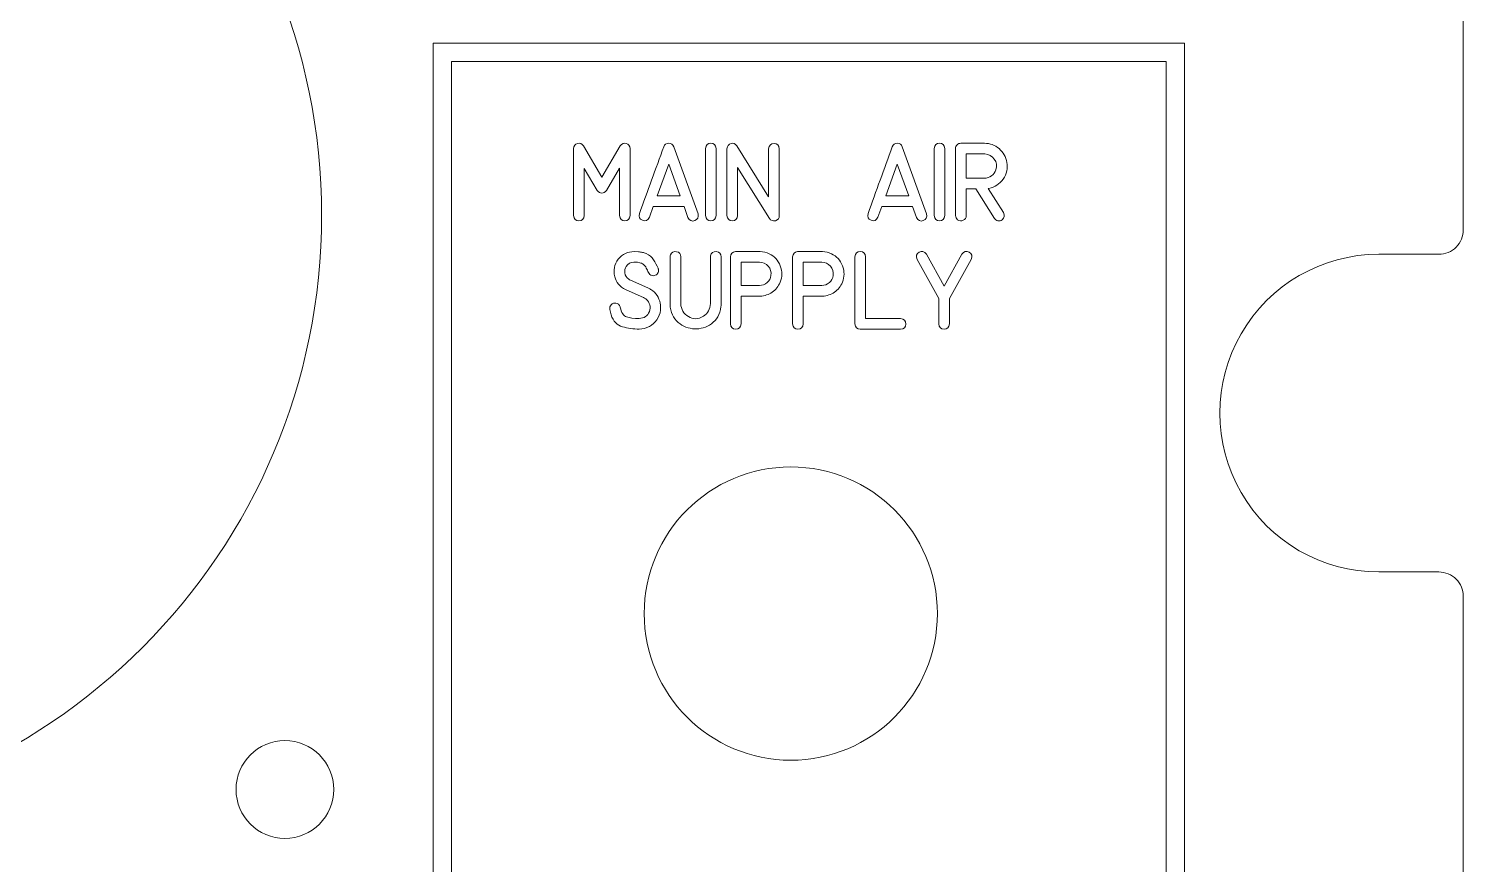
# Model space of a CAD drawing. Header units: millimetres. Extents: x -288 to 359, y -150 to 98.
# Drawn here: x -41.6 to 17.1, y -88 to -53.8 of the extents above; entities that cross this region are included whole.
import ezdxf

# ---------------------------------------------------------------- set-up
doc = ezdxf.new("R2010")
doc.units = ezdxf.units.MM
doc.header["$MEASUREMENT"] = 0
doc.layers.add('Cut', color=7, linetype='Continuous', plot=False)
doc.layers.add('Engrave', color=7, linetype='Continuous')

msp = doc.modelspace()

# ---------------------------------------------------------------- linework, layer by layer
at = {"layer": 'Cut', "color": 250, "lineweight": 9}
for centre, major_axis in [((-54.6041, -61.418), (0, 25.0003)), ((-10.4026, -77.7206), (0, 6)), ((-31.1044, -84.9177), (0, 2))]:
    msp.add_ellipse(centre, major_axis=major_axis, ratio=1, dxfattribs=at)
msp.add_open_spline([(-125.3294, 95.8698), (-125.5948, 95.8696), (-125.8492, 95.764), (-126.0368, 95.5762), (-126.0368, 95.5762), (-126.2243, 95.3885), (-126.3296, 95.1352), (-126.3294, 94.8698), (-126.3294, 94.8698), (-126.3294, 94.8698), (-126.3294, 90.3823), (-126.3294, 90.3823), (-126.3294, 90.3823), (-126.3292, 90.1169), (-126.2236, 89.8624), (-126.0359, 89.6749), (-126.0359, 89.6749), (-125.8481, 89.4874), (-125.5948, 89.3821), (-125.3294, 89.3823), (-125.3294, 89.3823), (-125.3294, 89.3823), (-122.8669, 89.3823), (-122.8669, 89.3823), (-122.8669, 89.3823), (-120.5447, 89.3823), (-118.3988, 88.1434), (-117.2377, 86.1323), (-117.2377, 86.1323), (-116.0766, 84.1212), (-116.0766, 81.6434), (-117.2377, 79.6323), (-117.2377, 79.6323), (-118.3988, 77.6212), (-120.5447, 76.3823), (-122.8669, 76.3823), (-122.8669, 76.3823), (-122.8669, 76.3823), (-125.3294, 76.3823), (-125.3294, 76.3823), (-125.3294, 76.3823), (-125.5948, 76.3821), (-125.8492, 76.2765), (-126.0368, 76.0887), (-126.0368, 76.0887), (-126.2243, 75.901), (-126.3296, 75.6477), (-126.3294, 75.3823), (-126.3294, 75.3823), (-126.3294, 75.3823), (-126.3294, 23.7073), (-126.3294, 23.7073), (-126.3294, 23.7073), (-126.3292, 23.4419), (-126.2236, 23.1874), (-126.0359, 22.9999), (-126.0359, 22.9999), (-125.8481, 22.8124), (-125.5948, 22.7071), (-125.3294, 22.7073), (-125.3294, 22.7073), (-125.3294, 22.7073), (-122.8669, 22.7073), (-122.8669, 22.7073), (-122.8669, 22.7073), (-120.5447, 22.7073), (-118.3988, 21.4684), (-117.2377, 19.4573), (-117.2377, 19.4573), (-116.0766, 17.4462), (-116.0766, 14.9684), (-117.2377, 12.9573), (-117.2377, 12.9573), (-118.3988, 10.9462), (-120.5447, 9.7073), (-122.8669, 9.7073), (-122.8669, 9.7073), (-122.8669, 9.7073), (-125.3294, 9.7073), (-125.3294, 9.7073), (-125.3294, 9.7073), (-125.5948, 9.7071), (-125.8492, 9.6015), (-126.0368, 9.4137), (-126.0368, 9.4137), (-126.2243, 9.226), (-126.3296, 8.9727), (-126.3294, 8.7073), (-126.3294, 8.7073), (-126.3294, 8.7073), (-126.3294, -62.0177), (-126.3294, -62.0177), (-126.3294, -62.0177), (-126.3292, -62.2831), (-126.2236, -62.5376), (-126.0359, -62.7251), (-126.0359, -62.7251), (-125.8481, -62.9126), (-125.5948, -63.0179), (-125.3294, -63.0177), (-125.3294, -63.0177), (-125.3294, -63.0177), (-122.8669, -63.0177), (-122.8669, -63.0177), (-122.8669, -63.0177), (-120.5447, -63.0177), (-118.3988, -64.2566), (-117.2377, -66.2677), (-117.2377, -66.2677), (-116.0766, -68.2788), (-116.0766, -70.7566), (-117.2377, -72.7677), (-117.2377, -72.7677), (-118.3988, -74.7788), (-120.5447, -76.0177), (-122.8669, -76.0177), (-122.8669, -76.0177), (-122.8669, -76.0177), (-125.3294, -76.0177), (-125.3294, -76.0177), (-125.3294, -76.0177), (-125.5948, -76.0179), (-125.8492, -76.1235), (-126.0368, -76.3113), (-126.0368, -76.3113), (-126.2243, -76.499), (-126.3296, -76.7523), (-126.3294, -77.0177), (-126.3294, -77.0177), (-126.3294, -77.0177), (-126.3294, -128.6927), (-126.3294, -128.6927), (-126.3294, -128.6927), (-126.3292, -128.9581), (-126.2236, -129.2126), (-126.0359, -129.4001), (-126.0359, -129.4001), (-125.8481, -129.5876), (-125.5948, -129.6929), (-125.3294, -129.6927), (-125.3294, -129.6927), (-125.3294, -129.6927), (-122.8669, -129.6927), (-122.8669, -129.6927), (-122.8669, -129.6927), (-120.5447, -129.6927), (-118.3988, -130.9316), (-117.2377, -132.9427), (-117.2377, -132.9427), (-116.0766, -134.9538), (-116.0766, -137.4316), (-117.2377, -139.4427), (-117.2377, -139.4427), (-118.3988, -141.4538), (-120.5447, -142.6927), (-122.8669, -142.6927), (-122.8669, -142.6927), (-122.8669, -142.6927), (-125.3294, -142.6927), (-125.3294, -142.6927), (-125.3294, -142.6927), (-125.5948, -142.6929), (-125.8492, -142.7985), (-126.0368, -142.9863), (-126.0368, -142.9863), (-126.2243, -143.174), (-126.3296, -143.4273), (-126.3294, -143.6927), (-126.3294, -143.6927), (-126.3294, -143.6927), (-126.3294, -148.1802), (-126.3294, -148.1802), (-126.3294, -148.1802), (-126.3292, -148.4456), (-126.2236, -148.7001), (-126.0359, -148.8876), (-126.0359, -148.8876), (-125.8481, -149.0751), (-125.5948, -149.1804), (-125.3294, -149.1802), (-125.3294, -149.1802), (-125.3294, -149.1802), (16.1206, -149.1802), (16.1206, -149.1802), (16.1206, -149.1802), (16.386, -149.1801), (16.6404, -149.0745), (16.828, -148.8867), (16.828, -148.8867), (17.0155, -148.6989), (17.1208, -148.4456), (17.1206, -148.1802), (17.1206, -148.1802), (17.1206, -148.1802), (17.1206, -143.6927), (17.1206, -143.6927), (17.1206, -143.6927), (17.1204, -143.4273), (17.0149, -143.1729), (16.8271, -142.9854), (16.8271, -142.9854), (16.6393, -142.7978), (16.386, -142.6926), (16.1206, -142.6927), (16.1206, -142.6927), (16.1206, -142.6927), (13.6581, -142.6927), (13.6581, -142.6927), (13.6581, -142.6927), (11.3359, -142.6927), (9.1901, -141.4538), (8.029, -139.4427), (8.029, -139.4427), (6.8678, -137.4316), (6.8678, -134.9538), (8.029, -132.9427), (8.029, -132.9427), (9.1901, -130.9316), (11.3359, -129.6927), (13.6581, -129.6927), (13.6581, -129.6927), (13.6581, -129.6927), (16.1206, -129.6927), (16.1206, -129.6927), (16.1206, -129.6927), (16.386, -129.6926), (16.6404, -129.587), (16.828, -129.3992), (16.828, -129.3992), (17.0155, -129.2114), (17.1208, -128.9581), (17.1206, -128.6927), (17.1206, -128.6927), (17.1206, -128.6927), (17.1206, -77.0177), (17.1206, -77.0177), (17.1206, -77.0177), (17.1204, -76.7523), (17.0149, -76.4979), (16.8271, -76.3104), (16.8271, -76.3104), (16.6393, -76.1228), (16.386, -76.0176), (16.1206, -76.0177), (16.1206, -76.0177), (16.1206, -76.0177), (13.6581, -76.0177), (13.6581, -76.0177), (13.6581, -76.0177), (11.3359, -76.0177), (9.1901, -74.7788), (8.029, -72.7677), (8.029, -72.7677), (6.8678, -70.7566), (6.8678, -68.2788), (8.029, -66.2677), (8.029, -66.2677), (9.1901, -64.2566), (11.3359, -63.0177), (13.6581, -63.0177), (13.6581, -63.0177), (13.6581, -63.0177), (16.1206, -63.0177), (16.1206, -63.0177), (16.1206, -63.0177), (16.386, -63.0176), (16.6404, -62.912), (16.828, -62.7242), (16.828, -62.7242), (17.0155, -62.5364), (17.1208, -62.2831), (17.1206, -62.0177), (17.1206, -62.0177), (17.1206, -62.0177), (17.1206, 8.7073), (17.1206, 8.7073), (17.1206, 8.7073), (17.1204, 8.9727), (17.0149, 9.2271), (16.8271, 9.4146), (16.8271, 9.4146), (16.6393, 9.6022), (16.386, 9.7074), (16.1206, 9.7073), (16.1206, 9.7073), (16.1206, 9.7073), (13.6581, 9.7073), (13.6581, 9.7073), (13.6581, 9.7073), (11.3359, 9.7073), (9.1901, 10.9462), (8.029, 12.9573), (8.029, 12.9573), (6.8678, 14.9684), (6.8678, 17.4462), (8.029, 19.4573), (8.029, 19.4573), (9.1901, 21.4684), (11.3359, 22.7073), (13.6581, 22.7073), (13.6581, 22.7073), (13.6581, 22.7073), (16.1206, 22.7073), (16.1206, 22.7073), (16.1206, 22.7073), (16.386, 22.7074), (16.6404, 22.813), (16.828, 23.0008), (16.828, 23.0008), (17.0155, 23.1886), (17.1208, 23.4419), (17.1206, 23.7073), (17.1206, 23.7073), (17.1206, 23.7073), (17.1206, 75.3823), (17.1206, 75.3823), (17.1206, 75.3823), (17.1204, 75.6477), (17.0149, 75.9021), (16.8271, 76.0896), (16.8271, 76.0896), (16.6393, 76.2772), (16.386, 76.3824), (16.1206, 76.3823), (16.1206, 76.3823), (16.1206, 76.3823), (13.6581, 76.3823), (13.6581, 76.3823), (13.6581, 76.3823), (11.3359, 76.3823), (9.1901, 77.6212), (8.029, 79.6323), (8.029, 79.6323), (6.8678, 81.6434), (6.8678, 84.1212), (8.029, 86.1323), (8.029, 86.1323), (9.1901, 88.1434), (11.3359, 89.3823), (13.6581, 89.3823), (13.6581, 89.3823), (13.6581, 89.3823), (16.1206, 89.3823), (16.1206, 89.3823), (16.1206, 89.3823), (16.386, 89.3824), (16.6404, 89.488), (16.828, 89.6758), (16.828, 89.6758), (17.0155, 89.8636), (17.1208, 90.1169), (17.1206, 90.3823), (17.1206, 90.3823), (17.1206, 90.3823), (17.1206, 94.8698), (17.1206, 94.8698), (17.1206, 94.8698), (17.1204, 95.1352), (17.0149, 95.3896), (16.8271, 95.5771), (16.8271, 95.5771), (16.6393, 95.7647), (16.386, 95.8699), (16.1206, 95.8698), (16.1206, 95.8698), (16.1206, 95.8698), (-125.3294, 95.8698), (-125.3294, 95.8698)], degree=3, knots=[0, 0, 0, 0, 0.0107527, 0.0107527, 0.0107527, 0.0107527, 0.0215054, 0.0215054, 0.0215054, 0.0215054, 0.0322581, 0.0322581, 0.0322581, 0.0322581, 0.0430108, 0.0430108, 0.0430108, 0.0430108, 0.0537634, 0.0537634, 0.0537634, 0.0537634, 0.0645161, 0.0645161, 0.0645161, 0.0645161, 0.0752688, 0.0752688, 0.0752688, 0.0752688, 0.0860215, 0.0860215, 0.0860215, 0.0860215, 0.0967742, 0.0967742, 0.0967742, 0.0967742, 0.1075269, 0.1075269, 0.1075269, 0.1075269, 0.1182796, 0.1182796, 0.1182796, 0.1182796, 0.1290323, 0.1290323, 0.1290323, 0.1290323, 0.1397849, 0.1397849, 0.1397849, 0.1397849, 0.1505376, 0.1505376, 0.1505376, 0.1505376, 0.1612903, 0.1612903, 0.1612903, 0.1612903, 0.172043, 0.172043, 0.172043, 0.172043, 0.1827957, 0.1827957, 0.1827957, 0.1827957, 0.1935484, 0.1935484, 0.1935484, 0.1935484, 0.2043011, 0.2043011, 0.2043011, 0.2043011, 0.2150538, 0.2150538, 0.2150538, 0.2150538, 0.2258065, 0.2258065, 0.2258065, 0.2258065, 0.2365591, 0.2365591, 0.2365591, 0.2365591, 0.2473118, 0.2473118, 0.2473118, 0.2473118, 0.2580645, 0.2580645, 0.2580645, 0.2580645, 0.2688172, 0.2688172, 0.2688172, 0.2688172, 0.2795699, 0.2795699, 0.2795699, 0.2795699, 0.2903226, 0.2903226, 0.2903226, 0.2903226, 0.3010753, 0.3010753, 0.3010753, 0.3010753, 0.311828, 0.311828, 0.311828, 0.311828, 0.3225806, 0.3225806, 0.3225806, 0.3225806, 0.3333333, 0.3333333, 0.3333333, 0.3333333, 0.344086, 0.344086, 0.344086, 0.344086, 0.3548387, 0.3548387, 0.3548387, 0.3548387, 0.3655914, 0.3655914, 0.3655914, 0.3655914, 0.3763441, 0.3763441, 0.3763441, 0.3763441, 0.3870968, 0.3870968, 0.3870968, 0.3870968, 0.3978495, 0.3978495, 0.3978495, 0.3978495, 0.4086022, 0.4086022, 0.4086022, 0.4086022, 0.4193548, 0.4193548, 0.4193548, 0.4193548, 0.4301075, 0.4301075, 0.4301075, 0.4301075, 0.4408602, 0.4408602, 0.4408602, 0.4408602, 0.4516129, 0.4516129, 0.4516129, 0.4516129, 0.4623656, 0.4623656, 0.4623656, 0.4623656, 0.4731183, 0.4731183, 0.4731183, 0.4731183, 0.483871, 0.483871, 0.483871, 0.483871, 0.4946237, 0.4946237, 0.4946237, 0.4946237, 0.5053763, 0.5053763, 0.5053763, 0.5053763, 0.516129, 0.516129, 0.516129, 0.516129, 0.5268817, 0.5268817, 0.5268817, 0.5268817, 0.5376344, 0.5376344, 0.5376344, 0.5376344, 0.5483871, 0.5483871, 0.5483871, 0.5483871, 0.5591398, 0.5591398, 0.5591398, 0.5591398, 0.5698925, 0.5698925, 0.5698925, 0.5698925, 0.5806452, 0.5806452, 0.5806452, 0.5806452, 0.5913978, 0.5913978, 0.5913978, 0.5913978, 0.6021505, 0.6021505, 0.6021505, 0.6021505, 0.6129032, 0.6129032, 0.6129032, 0.6129032, 0.6236559, 0.6236559, 0.6236559, 0.6236559, 0.6344086, 0.6344086, 0.6344086, 0.6344086, 0.6451613, 0.6451613, 0.6451613, 0.6451613, 0.655914, 0.655914, 0.655914, 0.655914, 0.6666667, 0.6666667, 0.6666667, 0.6666667, 0.6774194, 0.6774194, 0.6774194, 0.6774194, 0.688172, 0.688172, 0.688172, 0.688172, 0.6989247, 0.6989247, 0.6989247, 0.6989247, 0.7096774, 0.7096774, 0.7096774, 0.7096774, 0.7204301, 0.7204301, 0.7204301, 0.7204301, 0.7311828, 0.7311828, 0.7311828, 0.7311828, 0.7419355, 0.7419355, 0.7419355, 0.7419355, 0.7526882, 0.7526882, 0.7526882, 0.7526882, 0.7634409, 0.7634409, 0.7634409, 0.7634409, 0.7741935, 0.7741935, 0.7741935, 0.7741935, 0.7849462, 0.7849462, 0.7849462, 0.7849462, 0.7956989, 0.7956989, 0.7956989, 0.7956989, 0.8064516, 0.8064516, 0.8064516, 0.8064516, 0.8172043, 0.8172043, 0.8172043, 0.8172043, 0.827957, 0.827957, 0.827957, 0.827957, 0.8387097, 0.8387097, 0.8387097, 0.8387097, 0.8494624, 0.8494624, 0.8494624, 0.8494624, 0.8602151, 0.8602151, 0.8602151, 0.8602151, 0.8709677, 0.8709677, 0.8709677, 0.8709677, 0.8817204, 0.8817204, 0.8817204, 0.8817204, 0.8924731, 0.8924731, 0.8924731, 0.8924731, 0.9032258, 0.9032258, 0.9032258, 0.9032258, 0.9139785, 0.9139785, 0.9139785, 0.9139785, 0.9247312, 0.9247312, 0.9247312, 0.9247312, 0.9354839, 0.9354839, 0.9354839, 0.9354839, 0.9462366, 0.9462366, 0.9462366, 0.9462366, 0.9569892, 0.9569892, 0.9569892, 0.9569892, 0.9677419, 0.9677419, 0.9677419, 0.9677419, 0.9784946, 0.9784946, 0.9784946, 0.9784946, 1, 1, 1, 1], dxfattribs=at)
at = {"layer": 'Engrave', "color": 240, "lineweight": 9}
for points, knots in [([(-25.0337, -89.4095), (-25.0337, -89.4095), (-25.0337, -54.3759), (-25.0337, -54.3759), (-25.0337, -54.3759), (-25.0337, -54.3759), (5.717, -54.3759), (5.717, -54.3759), (5.717, -54.3759), (5.717, -54.3759), (5.717, -139.4177), (5.717, -139.4177), (5.717, -139.4177), (5.717, -139.4177), (-5.4054, -139.4177), (-5.4054, -139.4177), (-5.4054, -139.4177), (-5.4054, -139.4177), (-5.4054, -138.6677), (-5.4054, -138.6677), (-5.4054, -138.6677), (-5.4054, -138.6677), (4.967, -138.6677), (4.967, -138.6677), (4.967, -138.6677), (4.967, -138.6677), (4.967, -55.1259), (4.967, -55.1259), (4.967, -55.1259), (4.967, -55.1259), (-24.2837, -55.1259), (-24.2837, -55.1259), (-24.2837, -55.1259), (-24.2837, -55.1259), (-24.2837, -89.7202), (-24.2837, -89.7202), (-24.2837, -89.7202), (-24.2837, -89.7202), (-28.3135, -93.75), (-28.3135, -93.75), (-28.3135, -93.75), (-28.3135, -93.75), (-38.0404, -93.75), (-38.0404, -93.75), (-38.0404, -93.75), (-38.0404, -93.75), (-38.0404, -93), (-38.0404, -93), (-38.0404, -93), (-38.0404, -93), (-28.6241, -93), (-28.6241, -93), (-28.6241, -93), (-28.6241, -93), (-25.0337, -89.4095), (-25.0337, -89.4095)], [0, 0, 0, 0, 0.0666667, 0.0666667, 0.0666667, 0.0666667, 0.1333333, 0.1333333, 0.1333333, 0.1333333, 0.2, 0.2, 0.2, 0.2, 0.2666667, 0.2666667, 0.2666667, 0.2666667, 0.3333333, 0.3333333, 0.3333333, 0.3333333, 0.4, 0.4, 0.4, 0.4, 0.4666667, 0.4666667, 0.4666667, 0.4666667, 0.5333333, 0.5333333, 0.5333333, 0.5333333, 0.6, 0.6, 0.6, 0.6, 0.6666667, 0.6666667, 0.6666667, 0.6666667, 0.7333333, 0.7333333, 0.7333333, 0.7333333, 0.8, 0.8, 0.8, 0.8, 0.8666667, 0.8666667, 0.8666667, 0.8666667, 1, 1, 1, 1]), ([(-16.979, -61.4336), (-17.0017, -61.5781), (-17.0747, -61.6506), (-17.198, -61.6501), (-17.198, -61.6501), (-17.3219, -61.6495), (-17.3944, -61.577), (-17.4161, -61.4336), (-17.4161, -61.4336), (-17.4161, -61.4336), (-17.4161, -59.4975), (-17.4161, -59.4975), (-17.4161, -59.4975), (-17.4161, -59.4975), (-17.9478, -60.4071), (-17.9478, -60.4071), (-17.9478, -60.4071), (-18.0045, -60.4754), (-18.068, -60.5113), (-18.1378, -60.5145), (-18.1378, -60.5145), (-18.2077, -60.5172), (-18.2696, -60.4817), (-18.3246, -60.4071), (-18.3246, -60.4071), (-18.3246, -60.4071), (-18.8532, -59.5017), (-18.8532, -59.5017), (-18.8532, -59.5017), (-18.8532, -59.5017), (-18.8516, -61.4336), (-18.8516, -61.4336), (-18.8516, -61.4336), (-18.868, -61.577), (-18.9426, -61.649), (-19.0755, -61.6485), (-19.0755, -61.6485), (-19.2083, -61.648), (-19.2797, -61.576), (-19.2903, -61.4336), (-19.2903, -61.4336), (-19.2903, -61.4336), (-19.2903, -58.6958), (-19.2903, -58.6958), (-19.2903, -58.6958), (-19.2818, -58.5768), (-19.23, -58.5059), (-19.1337, -58.4826), (-19.1337, -58.4826), (-19.0374, -58.4593), (-18.9538, -58.4921), (-18.8823, -58.581), (-18.8823, -58.581), (-18.8823, -58.581), (-18.1368, -59.8631), (-18.1368, -59.8631), (-18.1368, -59.8631), (-18.1368, -59.8631), (-17.3832, -58.581), (-17.3832, -58.581), (-17.3832, -58.581), (-17.3123, -58.4921), (-17.2293, -58.4598), (-17.1345, -58.4836), (-17.1345, -58.4836), (-17.0404, -58.5074), (-16.988, -58.5778), (-16.979, -58.6958), (-16.979, -58.6958), (-16.979, -58.6958), (-16.979, -61.4336), (-16.979, -61.4336)], [0, 0, 0, 0, 0.0526316, 0.0526316, 0.0526316, 0.0526316, 0.1052632, 0.1052632, 0.1052632, 0.1052632, 0.1578947, 0.1578947, 0.1578947, 0.1578947, 0.2105263, 0.2105263, 0.2105263, 0.2105263, 0.2631579, 0.2631579, 0.2631579, 0.2631579, 0.3157895, 0.3157895, 0.3157895, 0.3157895, 0.3684211, 0.3684211, 0.3684211, 0.3684211, 0.4210526, 0.4210526, 0.4210526, 0.4210526, 0.4736842, 0.4736842, 0.4736842, 0.4736842, 0.5263158, 0.5263158, 0.5263158, 0.5263158, 0.5789474, 0.5789474, 0.5789474, 0.5789474, 0.6315789, 0.6315789, 0.6315789, 0.6315789, 0.6842105, 0.6842105, 0.6842105, 0.6842105, 0.7368421, 0.7368421, 0.7368421, 0.7368421, 0.7894737, 0.7894737, 0.7894737, 0.7894737, 0.8421053, 0.8421053, 0.8421053, 0.8421053, 0.8947368, 0.8947368, 0.8947368, 0.8947368, 1, 1, 1, 1]), ([(-16.5959, -61.3516), (-16.4308, -60.8955), (-16.2652, -60.4399), (-16.0995, -59.9848), (-16.0995, -59.9848), (-15.9334, -59.5298), (-15.7672, -59.0742), (-15.6011, -58.6186), (-15.6011, -58.6186), (-15.5667, -58.5244), (-15.499, -58.4768), (-15.3979, -58.4757), (-15.3979, -58.4757), (-15.2963, -58.4746), (-15.228, -58.5223), (-15.1931, -58.6186), (-15.1931, -58.6186), (-15.1931, -58.6186), (-14.1994, -61.359), (-14.1994, -61.359), (-14.1994, -61.359), (-14.1687, -61.5051), (-14.2131, -61.5987), (-14.3327, -61.6411), (-14.3327, -61.6411), (-14.4528, -61.6839), (-14.5449, -61.64), (-14.6105, -61.5109), (-14.6105, -61.5109), (-14.6105, -61.5109), (-14.7698, -61.0675), (-14.7698, -61.0675), (-14.7698, -61.0675), (-14.7698, -61.0675), (-16.0334, -61.0675), (-16.0334, -61.0675), (-16.0334, -61.0675), (-16.0334, -61.0675), (-16.1884, -61.5003), (-16.1884, -61.5003), (-16.1884, -61.5003), (-16.2546, -61.6305), (-16.3488, -61.6728), (-16.4705, -61.6278), (-16.4705, -61.6278), (-16.5927, -61.5834), (-16.6345, -61.4908), (-16.5959, -61.3516)], [0, 0, 0, 0, 0.0769231, 0.0769231, 0.0769231, 0.0769231, 0.1538462, 0.1538462, 0.1538462, 0.1538462, 0.2307692, 0.2307692, 0.2307692, 0.2307692, 0.3076923, 0.3076923, 0.3076923, 0.3076923, 0.3846154, 0.3846154, 0.3846154, 0.3846154, 0.4615385, 0.4615385, 0.4615385, 0.4615385, 0.5384615, 0.5384615, 0.5384615, 0.5384615, 0.6153846, 0.6153846, 0.6153846, 0.6153846, 0.6923077, 0.6923077, 0.6923077, 0.6923077, 0.7692308, 0.7692308, 0.7692308, 0.7692308, 0.8461538, 0.8461538, 0.8461538, 0.8461538, 1, 1, 1, 1]), ([(-13.4537, -61.4368), (-13.4765, -61.5823), (-13.5501, -61.6548), (-13.6744, -61.6543), (-13.6744, -61.6543), (-13.7993, -61.6538), (-13.8723, -61.5813), (-13.894, -61.4368), (-13.894, -61.4368), (-13.894, -61.4368), (-13.894, -58.6958), (-13.894, -58.6958), (-13.894, -58.6958), (-13.8723, -58.5503), (-13.7993, -58.4768), (-13.6744, -58.4762), (-13.6744, -58.4762), (-13.5501, -58.4757), (-13.4765, -58.5493), (-13.4537, -58.6958), (-13.4537, -58.6958), (-13.4537, -58.6958), (-13.4537, -61.4368), (-13.4537, -61.4368)], [0, 0, 0, 0, 0.1428571, 0.1428571, 0.1428571, 0.1428571, 0.2857143, 0.2857143, 0.2857143, 0.2857143, 0.4285714, 0.4285714, 0.4285714, 0.4285714, 0.5714286, 0.5714286, 0.5714286, 0.5714286, 0.7142857, 0.7142857, 0.7142857, 0.7142857, 1, 1, 1, 1]), ([(-10.8726, -61.4368), (-10.8726, -61.5453), (-10.9249, -61.6141), (-11.0297, -61.6437), (-11.0297, -61.6437), (-11.135, -61.6728), (-11.216, -61.6421), (-11.2742, -61.5511), (-11.2742, -61.5511), (-11.2742, -61.5511), (-12.5764, -59.4631), (-12.5764, -59.4631), (-12.5764, -59.4631), (-12.5764, -59.4631), (-12.5764, -61.4368), (-12.5764, -61.4368), (-12.5764, -61.4368), (-12.5992, -61.5813), (-12.6722, -61.6538), (-12.7955, -61.6538), (-12.7955, -61.6538), (-12.9193, -61.6538), (-12.9918, -61.5813), (-13.0135, -61.4368), (-13.0135, -61.4368), (-13.0135, -61.4368), (-13.0135, -58.699), (-13.0135, -58.699), (-13.0135, -58.699), (-12.9982, -58.5916), (-12.9431, -58.5207), (-12.8484, -58.4863), (-12.8484, -58.4863), (-12.7537, -58.4524), (-12.6748, -58.4847), (-12.6119, -58.5826), (-12.6119, -58.5826), (-12.6119, -58.5826), (-11.3096, -60.6738), (-11.3096, -60.6738), (-11.3096, -60.6738), (-11.3096, -60.6738), (-11.3096, -58.699), (-11.3096, -58.699), (-11.3096, -58.699), (-11.2901, -58.5514), (-11.2149, -58.4778), (-11.0842, -58.4794), (-11.0842, -58.4794), (-10.9535, -58.481), (-10.8831, -58.554), (-10.8726, -58.699), (-10.8726, -58.699), (-10.8726, -58.699), (-10.8726, -61.4368), (-10.8726, -61.4368)], [0, 0, 0, 0, 0.0666667, 0.0666667, 0.0666667, 0.0666667, 0.1333333, 0.1333333, 0.1333333, 0.1333333, 0.2, 0.2, 0.2, 0.2, 0.2666667, 0.2666667, 0.2666667, 0.2666667, 0.3333333, 0.3333333, 0.3333333, 0.3333333, 0.4, 0.4, 0.4, 0.4, 0.4666667, 0.4666667, 0.4666667, 0.4666667, 0.5333333, 0.5333333, 0.5333333, 0.5333333, 0.6, 0.6, 0.6, 0.6, 0.6666667, 0.6666667, 0.6666667, 0.6666667, 0.7333333, 0.7333333, 0.7333333, 0.7333333, 0.8, 0.8, 0.8, 0.8, 0.8666667, 0.8666667, 0.8666667, 0.8666667, 1, 1, 1, 1]), ([(-7.2415, -61.3516), (-7.0764, -60.8955), (-6.9108, -60.4399), (-6.7451, -59.9848), (-6.7451, -59.9848), (-6.579, -59.5298), (-6.4128, -59.0742), (-6.2467, -58.6186), (-6.2467, -58.6186), (-6.2123, -58.5244), (-6.1446, -58.4768), (-6.0435, -58.4757), (-6.0435, -58.4757), (-5.9419, -58.4746), (-5.8736, -58.5223), (-5.8387, -58.6186), (-5.8387, -58.6186), (-5.8387, -58.6186), (-4.845, -61.359), (-4.845, -61.359), (-4.845, -61.359), (-4.8143, -61.5051), (-4.8587, -61.5987), (-4.9783, -61.6411), (-4.9783, -61.6411), (-5.0984, -61.6839), (-5.1905, -61.64), (-5.2561, -61.5109), (-5.2561, -61.5109), (-5.2561, -61.5109), (-5.4154, -61.0675), (-5.4154, -61.0675), (-5.4154, -61.0675), (-5.4154, -61.0675), (-6.679, -61.0675), (-6.679, -61.0675), (-6.679, -61.0675), (-6.679, -61.0675), (-6.834, -61.5003), (-6.834, -61.5003), (-6.834, -61.5003), (-6.9002, -61.6305), (-6.9944, -61.6728), (-7.1161, -61.6278), (-7.1161, -61.6278), (-7.2383, -61.5834), (-7.2801, -61.4908), (-7.2415, -61.3516)], [0, 0, 0, 0, 0.0769231, 0.0769231, 0.0769231, 0.0769231, 0.1538462, 0.1538462, 0.1538462, 0.1538462, 0.2307692, 0.2307692, 0.2307692, 0.2307692, 0.3076923, 0.3076923, 0.3076923, 0.3076923, 0.3846154, 0.3846154, 0.3846154, 0.3846154, 0.4615385, 0.4615385, 0.4615385, 0.4615385, 0.5384615, 0.5384615, 0.5384615, 0.5384615, 0.6153846, 0.6153846, 0.6153846, 0.6153846, 0.6923077, 0.6923077, 0.6923077, 0.6923077, 0.7692308, 0.7692308, 0.7692308, 0.7692308, 0.8461538, 0.8461538, 0.8461538, 0.8461538, 1, 1, 1, 1]), ([(-4.0993, -61.4368), (-4.1221, -61.5823), (-4.1957, -61.6548), (-4.32, -61.6543), (-4.32, -61.6543), (-4.4449, -61.6538), (-4.5179, -61.5813), (-4.5396, -61.4368), (-4.5396, -61.4368), (-4.5396, -61.4368), (-4.5396, -58.6958), (-4.5396, -58.6958), (-4.5396, -58.6958), (-4.5179, -58.5503), (-4.4449, -58.4768), (-4.32, -58.4762), (-4.32, -58.4762), (-4.1957, -58.4757), (-4.1221, -58.5493), (-4.0993, -58.6958), (-4.0993, -58.6958), (-4.0993, -58.6958), (-4.0993, -61.4368), (-4.0993, -61.4368)], [0, 0, 0, 0, 0.1428571, 0.1428571, 0.1428571, 0.1428571, 0.2857143, 0.2857143, 0.2857143, 0.2857143, 0.4285714, 0.4285714, 0.4285714, 0.4285714, 0.5714286, 0.5714286, 0.5714286, 0.5714286, 0.7142857, 0.7142857, 0.7142857, 0.7142857, 1, 1, 1, 1]), ([(-1.7012, -61.3141), (-1.6351, -61.431), (-1.6536, -61.5289), (-1.7568, -61.6088), (-1.7568, -61.6088), (-1.8065, -61.6437), (-1.8637, -61.6559), (-1.9283, -61.6443), (-1.9283, -61.6443), (-1.9928, -61.6331), (-2.0399, -61.6009), (-2.0701, -61.5485), (-2.0701, -61.5485), (-2.0701, -61.5485), (-2.8342, -60.3404), (-2.8342, -60.3404), (-2.8342, -60.3404), (-2.8342, -60.3404), (-3.222, -60.3404), (-3.222, -60.3404), (-3.222, -60.3404), (-3.222, -60.3404), (-3.222, -61.4321), (-3.222, -61.4321), (-3.222, -61.4321), (-3.222, -61.522), (-3.2628, -61.5866), (-3.3443, -61.6268), (-3.3443, -61.6268), (-3.4263, -61.6665), (-3.5025, -61.6591), (-3.5739, -61.604), (-3.5739, -61.604), (-3.6305, -61.5617), (-3.6591, -61.5046), (-3.6591, -61.4321), (-3.6591, -61.4321), (-3.6591, -61.4321), (-3.6591, -58.6927), (-3.6591, -58.6927), (-3.6591, -58.6927), (-3.6591, -58.6329), (-3.6379, -58.5815), (-3.5961, -58.5392), (-3.5961, -58.5392), (-3.5543, -58.4969), (-3.503, -58.4757), (-3.4421, -58.4757), (-3.4421, -58.4757), (-3.4421, -58.4757), (-2.4796, -58.4757), (-2.4796, -58.4757), (-2.4796, -58.4757), (-2.2479, -58.4757), (-2.0468, -58.5493), (-1.8764, -58.6964), (-1.8764, -58.6964), (-1.706, -58.844), (-1.5996, -59.0308), (-1.5584, -59.2573), (-1.5584, -59.2573), (-1.515, -59.5001), (-1.5663, -59.7271), (-1.7129, -59.9383), (-1.7129, -59.9383), (-1.8589, -60.1499), (-2.0531, -60.278), (-2.295, -60.3235), (-2.295, -60.3235), (-2.295, -60.3235), (-2.3246, -60.3283), (-2.3246, -60.3283), (-2.3246, -60.3283), (-2.3246, -60.3283), (-1.7012, -61.3141), (-1.7012, -61.3141)], [0, 0, 0, 0, 0.05, 0.05, 0.05, 0.05, 0.1, 0.1, 0.1, 0.1, 0.15, 0.15, 0.15, 0.15, 0.2, 0.2, 0.2, 0.2, 0.25, 0.25, 0.25, 0.25, 0.3, 0.3, 0.3, 0.3, 0.35, 0.35, 0.35, 0.35, 0.4, 0.4, 0.4, 0.4, 0.45, 0.45, 0.45, 0.45, 0.5, 0.5, 0.5, 0.5, 0.55, 0.55, 0.55, 0.55, 0.6, 0.6, 0.6, 0.6, 0.65, 0.65, 0.65, 0.65, 0.7, 0.7, 0.7, 0.7, 0.75, 0.75, 0.75, 0.75, 0.8, 0.8, 0.8, 0.8, 0.85, 0.85, 0.85, 0.85, 0.9, 0.9, 0.9, 0.9, 1, 1, 1, 1]), ([(-2.4796, -59.9049), (-2.3738, -59.9049), (-2.2764, -59.8732), (-2.187, -59.8086), (-2.187, -59.8086), (-2.0976, -59.7446), (-2.0378, -59.661), (-2.0066, -59.5578), (-2.0066, -59.5578), (-1.9579, -59.3985), (-1.9801, -59.2546), (-2.0732, -59.126), (-2.0732, -59.126), (-2.1664, -58.9974), (-2.2944, -58.9265), (-2.4574, -58.9128), (-2.4574, -58.9128), (-2.4574, -58.9128), (-3.222, -58.9128), (-3.222, -58.9128), (-3.222, -58.9128), (-3.222, -58.9128), (-3.222, -59.9049), (-3.222, -59.9049), (-3.222, -59.9049), (-3.222, -59.9049), (-2.4796, -59.9049), (-2.4796, -59.9049)], [0, 0, 0, 0, 0.125, 0.125, 0.125, 0.125, 0.25, 0.25, 0.25, 0.25, 0.375, 0.375, 0.375, 0.375, 0.5, 0.5, 0.5, 0.5, 0.625, 0.625, 0.625, 0.625, 0.75, 0.75, 0.75, 0.75, 1, 1, 1, 1]), ([(-14.928, -60.632), (-14.928, -60.632), (-15.3995, -59.3297), (-15.3995, -59.3297), (-15.3995, -59.3297), (-15.3995, -59.3297), (-15.8736, -60.632), (-15.8736, -60.632), (-15.8736, -60.632), (-15.8736, -60.632), (-14.928, -60.632), (-14.928, -60.632)], [0, 0, 0, 0, 0.25, 0.25, 0.25, 0.25, 0.5, 0.5, 0.5, 0.5, 1, 1, 1, 1]), ([(-15.3995, -59.3297), (-15.3995, -59.3297), (-14.928, -60.632), (-14.928, -60.632), (-14.928, -60.632), (-14.928, -60.632), (-15.3995, -59.3297), (-15.3995, -59.3297)], [0, 0, 0, 0, 0.3333333, 0.3333333, 0.3333333, 0.3333333, 1, 1, 1, 1]), ([(-5.5736, -60.632), (-5.5736, -60.632), (-6.0451, -59.3297), (-6.0451, -59.3297), (-6.0451, -59.3297), (-6.0451, -59.3297), (-6.5192, -60.632), (-6.5192, -60.632), (-6.5192, -60.632), (-6.5192, -60.632), (-5.5736, -60.632), (-5.5736, -60.632)], [0, 0, 0, 0, 0.25, 0.25, 0.25, 0.25, 0.5, 0.5, 0.5, 0.5, 1, 1, 1, 1]), ([(-6.0451, -59.3297), (-6.0451, -59.3297), (-5.5736, -60.632), (-5.5736, -60.632), (-5.5736, -60.632), (-5.5736, -60.632), (-6.0451, -59.3297), (-6.0451, -59.3297)], [0, 0, 0, 0, 0.3333333, 0.3333333, 0.3333333, 0.3333333, 1, 1, 1, 1]), ([(-16.2524, -64.3925), (-16.2524, -64.3925), (-16.2275, -64.4031), (-16.2275, -64.4031), (-16.2275, -64.4031), (-16.2275, -64.4031), (-16.1995, -64.4169), (-16.1995, -64.4169), (-16.1995, -64.4169), (-16.1995, -64.4169), (-16.1746, -64.4312), (-16.1746, -64.4312), (-16.1746, -64.4312), (-16.1677, -64.4364), (-16.1593, -64.4412), (-16.1508, -64.446), (-16.1508, -64.446), (-16.1418, -64.4502), (-16.1333, -64.4555), (-16.1249, -64.4603), (-16.1249, -64.4603), (-15.9206, -64.5947), (-15.7936, -64.7809), (-15.7455, -65.0185), (-15.7455, -65.0185), (-15.7269, -65.1116), (-15.7227, -65.2074), (-15.7328, -65.3053), (-15.7328, -65.3053), (-15.7497, -65.4461), (-15.7989, -65.5757), (-15.8809, -65.6953), (-15.8809, -65.6953), (-15.9629, -65.8149), (-16.0661, -65.907), (-16.19, -65.972), (-16.19, -65.972), (-16.3233, -66.0424), (-16.4614, -66.0773), (-16.6043, -66.0773), (-16.6043, -66.0773), (-16.844, -66.0773), (-17.0726, -66.0466), (-17.2911, -65.9853), (-17.2911, -65.9853), (-17.5091, -65.9239), (-17.6647, -65.7593), (-17.7573, -65.4916), (-17.7573, -65.4916), (-17.77, -65.4572), (-17.779, -65.4222), (-17.7853, -65.3863), (-17.7853, -65.3863), (-17.7917, -65.3498), (-17.7991, -65.3138), (-17.807, -65.2773), (-17.807, -65.2773), (-17.8224, -65.2032), (-17.8044, -65.1376), (-17.752, -65.0804), (-17.752, -65.0804), (-17.7001, -65.0238), (-17.6351, -65.0021), (-17.5578, -65.0153), (-17.5578, -65.0153), (-17.4758, -65.0323), (-17.4192, -65.0825), (-17.3869, -65.1672), (-17.3869, -65.1672), (-17.3869, -65.1672), (-17.3821, -65.1815), (-17.3821, -65.1815), (-17.3821, -65.1815), (-17.3329, -65.4058), (-17.2461, -65.5397), (-17.1228, -65.5831), (-17.1228, -65.5831), (-16.999, -65.6265), (-16.8276, -65.6461), (-16.6075, -65.6418), (-16.6075, -65.6418), (-16.4048, -65.6418), (-16.2656, -65.5466), (-16.19, -65.3566), (-16.19, -65.3566), (-16.1571, -65.272), (-16.1519, -65.1836), (-16.1746, -65.0921), (-16.1746, -65.0921), (-16.1974, -65.001), (-16.2423, -64.9243), (-16.3095, -64.8635), (-16.3095, -64.8635), (-16.3397, -64.8375), (-16.3789, -64.8137), (-16.4275, -64.791), (-16.4275, -64.791), (-16.4275, -64.791), (-17.1451, -64.4761), (-17.1451, -64.4761), (-17.1451, -64.4761), (-17.1451, -64.4761), (-17.1684, -64.4634), (-17.1684, -64.4634), (-17.1684, -64.4634), (-17.4033, -64.3396), (-17.5488, -64.1634), (-17.6054, -63.9348), (-17.6054, -63.9348), (-17.6748, -63.6702), (-17.6266, -63.4332), (-17.4604, -63.2226), (-17.4604, -63.2226), (-17.2948, -63.0125), (-17.0768, -62.9072), (-16.8075, -62.9072), (-16.8075, -62.9072), (-16.8075, -62.9072), (-16.6366, -62.912), (-16.6366, -62.912), (-16.6366, -62.912), (-16.581, -62.922), (-16.527, -62.9321), (-16.4757, -62.9421), (-16.4757, -62.9421), (-16.4238, -62.9516), (-16.3715, -62.9686), (-16.3191, -62.9924), (-16.3191, -62.9924), (-16.1889, -63.0532), (-16.0889, -63.1374), (-16.0196, -63.2437), (-16.0196, -63.2437), (-15.9503, -63.3501), (-15.8878, -63.4655), (-15.8322, -63.5893), (-15.8322, -63.5893), (-15.827, -63.6009), (-15.8222, -63.6141), (-15.818, -63.6295), (-15.818, -63.6295), (-15.8069, -63.6803), (-15.8121, -63.7263), (-15.8338, -63.7676), (-15.8338, -63.7676), (-15.846, -63.7935), (-15.8592, -63.8131), (-15.8725, -63.8263), (-15.8725, -63.8263), (-15.8857, -63.8401), (-15.8968, -63.8491), (-15.9047, -63.8544), (-15.9047, -63.8544), (-15.9587, -63.8925), (-16.0175, -63.9041), (-16.0815, -63.8882), (-16.0815, -63.8882), (-16.146, -63.874), (-16.1947, -63.8327), (-16.2291, -63.7644), (-16.2291, -63.7644), (-16.2561, -63.7046), (-16.2847, -63.6432), (-16.3148, -63.5808), (-16.3148, -63.5808), (-16.3455, -63.5184), (-16.3884, -63.4665), (-16.4429, -63.4247), (-16.4429, -63.4247), (-16.4656, -63.4083), (-16.4879, -63.3961), (-16.509, -63.3887), (-16.509, -63.3887), (-16.5302, -63.3808), (-16.5535, -63.3723), (-16.5794, -63.3628), (-16.5794, -63.3628), (-16.5794, -63.3628), (-16.6799, -63.3459), (-16.6799, -63.3459), (-16.6799, -63.3459), (-16.6799, -63.3459), (-16.8228, -63.3411), (-16.8228, -63.3411), (-16.8228, -63.3411), (-16.9615, -63.3432), (-17.0673, -63.403), (-17.1403, -63.521), (-17.1403, -63.521), (-17.19, -63.5967), (-17.2086, -63.6808), (-17.1964, -63.7739), (-17.1964, -63.7739), (-17.1821, -63.8882), (-17.1281, -63.9771), (-17.035, -64.0406), (-17.035, -64.0406), (-17.0308, -64.0433), (-17.0265, -64.047), (-17.0212, -64.0507), (-17.0212, -64.0507), (-17.016, -64.0539), (-17.0101, -64.0576), (-17.0043, -64.0607), (-17.0043, -64.0607), (-17.0043, -64.0607), (-16.9869, -64.0682), (-16.9869, -64.0682), (-16.9869, -64.0682), (-16.9869, -64.0682), (-16.9683, -64.0761), (-16.9683, -64.0761), (-16.9683, -64.0761), (-16.9683, -64.0761), (-16.2524, -64.3925), (-16.2524, -64.3925)], [0, 0, 0, 0, 0.0181818, 0.0181818, 0.0181818, 0.0181818, 0.0363636, 0.0363636, 0.0363636, 0.0363636, 0.0545455, 0.0545455, 0.0545455, 0.0545455, 0.0727273, 0.0727273, 0.0727273, 0.0727273, 0.0909091, 0.0909091, 0.0909091, 0.0909091, 0.1090909, 0.1090909, 0.1090909, 0.1090909, 0.1272727, 0.1272727, 0.1272727, 0.1272727, 0.1454545, 0.1454545, 0.1454545, 0.1454545, 0.1636364, 0.1636364, 0.1636364, 0.1636364, 0.1818182, 0.1818182, 0.1818182, 0.1818182, 0.2, 0.2, 0.2, 0.2, 0.2181818, 0.2181818, 0.2181818, 0.2181818, 0.2363636, 0.2363636, 0.2363636, 0.2363636, 0.2545455, 0.2545455, 0.2545455, 0.2545455, 0.2727273, 0.2727273, 0.2727273, 0.2727273, 0.2909091, 0.2909091, 0.2909091, 0.2909091, 0.3090909, 0.3090909, 0.3090909, 0.3090909, 0.3272727, 0.3272727, 0.3272727, 0.3272727, 0.3454545, 0.3454545, 0.3454545, 0.3454545, 0.3636364, 0.3636364, 0.3636364, 0.3636364, 0.3818182, 0.3818182, 0.3818182, 0.3818182, 0.4, 0.4, 0.4, 0.4, 0.4181818, 0.4181818, 0.4181818, 0.4181818, 0.4363636, 0.4363636, 0.4363636, 0.4363636, 0.4545455, 0.4545455, 0.4545455, 0.4545455, 0.4727273, 0.4727273, 0.4727273, 0.4727273, 0.4909091, 0.4909091, 0.4909091, 0.4909091, 0.5090909, 0.5090909, 0.5090909, 0.5090909, 0.5272727, 0.5272727, 0.5272727, 0.5272727, 0.5454545, 0.5454545, 0.5454545, 0.5454545, 0.5636364, 0.5636364, 0.5636364, 0.5636364, 0.5818182, 0.5818182, 0.5818182, 0.5818182, 0.6, 0.6, 0.6, 0.6, 0.6181818, 0.6181818, 0.6181818, 0.6181818, 0.6363636, 0.6363636, 0.6363636, 0.6363636, 0.6545455, 0.6545455, 0.6545455, 0.6545455, 0.6727273, 0.6727273, 0.6727273, 0.6727273, 0.6909091, 0.6909091, 0.6909091, 0.6909091, 0.7090909, 0.7090909, 0.7090909, 0.7090909, 0.7272727, 0.7272727, 0.7272727, 0.7272727, 0.7454545, 0.7454545, 0.7454545, 0.7454545, 0.7636364, 0.7636364, 0.7636364, 0.7636364, 0.7818182, 0.7818182, 0.7818182, 0.7818182, 0.8, 0.8, 0.8, 0.8, 0.8181818, 0.8181818, 0.8181818, 0.8181818, 0.8363636, 0.8363636, 0.8363636, 0.8363636, 0.8545455, 0.8545455, 0.8545455, 0.8545455, 0.8727273, 0.8727273, 0.8727273, 0.8727273, 0.8909091, 0.8909091, 0.8909091, 0.8909091, 0.9090909, 0.9090909, 0.9090909, 0.9090909, 0.9272727, 0.9272727, 0.9272727, 0.9272727, 0.9454545, 0.9454545, 0.9454545, 0.9454545, 0.9636364, 0.9636364, 0.9636364, 0.9636364, 1, 1, 1, 1]), ([(-13.2542, -65.0354), (-13.2542, -65.0354), (-13.2542, -65.0667), (-13.2542, -65.0667), (-13.2542, -65.0667), (-13.2574, -65.1185), (-13.2595, -65.1492), (-13.26, -65.1598), (-13.26, -65.1598), (-13.3034, -65.4757), (-13.4336, -65.709), (-13.6495, -65.8599), (-13.6495, -65.8599), (-13.8654, -66.0101), (-14.0961, -66.0805), (-14.3405, -66.0705), (-14.3405, -66.0705), (-14.5855, -66.0604), (-14.8099, -65.9715), (-15.0126, -65.8032), (-15.0126, -65.8032), (-15.2157, -65.6344), (-15.3263, -65.3889), (-15.3438, -65.0667), (-15.3438, -65.0667), (-15.3438, -65.0667), (-15.3438, -65.0354), (-15.3438, -65.0354), (-15.3438, -65.0354), (-15.3438, -65.0354), (-15.3438, -63.1242), (-15.3438, -63.1242), (-15.3438, -63.1242), (-15.3438, -63.0935), (-15.338, -63.0654), (-15.3269, -63.0405), (-15.3269, -63.0405), (-15.2771, -62.9321), (-15.1946, -62.8892), (-15.0792, -62.912), (-15.0792, -62.912), (-14.9644, -62.9347), (-14.9067, -63.0056), (-14.9067, -63.1242), (-14.9067, -63.1242), (-14.9067, -63.1242), (-14.9067, -65.0354), (-14.9067, -65.0354), (-14.9067, -65.0354), (-14.8914, -65.2736), (-14.7866, -65.4514), (-14.5929, -65.5688), (-14.5929, -65.5688), (-14.3987, -65.6868), (-14.195, -65.6815), (-13.9812, -65.5535), (-13.9812, -65.5535), (-13.8849, -65.4969), (-13.8146, -65.4233), (-13.7696, -65.3334), (-13.7696, -65.3334), (-13.7246, -65.2434), (-13.6981, -65.1439), (-13.6897, -65.0354), (-13.6897, -65.0354), (-13.6897, -65.0354), (-13.6897, -63.1242), (-13.6897, -63.1242), (-13.6897, -63.1242), (-13.6897, -63.1056), (-13.6886, -63.0919), (-13.6865, -63.0823), (-13.6865, -63.0823), (-13.6627, -62.9554), (-13.5849, -62.8977), (-13.4526, -62.9104), (-13.4526, -62.9104), (-13.3203, -62.9225), (-13.2542, -62.994), (-13.2542, -63.1242), (-13.2542, -63.1242), (-13.2542, -63.1242), (-13.2542, -65.0354), (-13.2542, -65.0354)], [0, 0, 0, 0, 0.0454545, 0.0454545, 0.0454545, 0.0454545, 0.0909091, 0.0909091, 0.0909091, 0.0909091, 0.1363636, 0.1363636, 0.1363636, 0.1363636, 0.1818182, 0.1818182, 0.1818182, 0.1818182, 0.2272727, 0.2272727, 0.2272727, 0.2272727, 0.2727273, 0.2727273, 0.2727273, 0.2727273, 0.3181818, 0.3181818, 0.3181818, 0.3181818, 0.3636364, 0.3636364, 0.3636364, 0.3636364, 0.4090909, 0.4090909, 0.4090909, 0.4090909, 0.4545455, 0.4545455, 0.4545455, 0.4545455, 0.5, 0.5, 0.5, 0.5, 0.5454545, 0.5454545, 0.5454545, 0.5454545, 0.5909091, 0.5909091, 0.5909091, 0.5909091, 0.6363636, 0.6363636, 0.6363636, 0.6363636, 0.6818182, 0.6818182, 0.6818182, 0.6818182, 0.7272727, 0.7272727, 0.7272727, 0.7272727, 0.7727273, 0.7727273, 0.7727273, 0.7727273, 0.8181818, 0.8181818, 0.8181818, 0.8181818, 0.8636364, 0.8636364, 0.8636364, 0.8636364, 0.9090909, 0.9090909, 0.9090909, 0.9090909, 1, 1, 1, 1]), ([(-11.6836, -62.9072), (-11.6836, -62.9072), (-11.654, -62.9072), (-11.654, -62.9072), (-11.654, -62.9072), (-11.5217, -62.9167), (-11.4, -62.9464), (-11.2883, -62.9972), (-11.2883, -62.9972), (-11.0746, -63.0972), (-10.9232, -63.2623), (-10.8343, -63.4919), (-10.8343, -63.4919), (-10.7454, -63.721), (-10.7465, -63.9449), (-10.837, -64.1629), (-10.837, -64.1629), (-10.9105, -64.3354), (-11.019, -64.4708), (-11.1629, -64.5682), (-11.1629, -64.5682), (-11.3063, -64.6661), (-11.4704, -64.7206), (-11.654, -64.7317), (-11.654, -64.7317), (-11.654, -64.7317), (-11.6836, -64.7333), (-11.6836, -64.7333), (-11.6836, -64.7333), (-11.6836, -64.7333), (-12.4371, -64.7333), (-12.4371, -64.7333), (-12.4371, -64.7333), (-12.4371, -64.7333), (-12.4371, -65.8636), (-12.4371, -65.8636), (-12.4371, -65.8636), (-12.4557, -66.0091), (-12.5292, -66.0821), (-12.6573, -66.0821), (-12.6573, -66.0821), (-12.7853, -66.0821), (-12.8583, -66.0091), (-12.8758, -65.8636), (-12.8758, -65.8636), (-12.8758, -65.8636), (-12.8758, -63.1242), (-12.8758, -63.1242), (-12.8758, -63.1242), (-12.8605, -62.9961), (-12.7922, -62.9236), (-12.671, -62.9072), (-12.671, -62.9072), (-12.671, -62.9072), (-12.6573, -62.9072), (-12.6573, -62.9072), (-12.6573, -62.9072), (-12.6573, -62.9072), (-11.6836, -62.9072), (-11.6836, -62.9072)], [0, 0, 0, 0, 0.0625, 0.0625, 0.0625, 0.0625, 0.125, 0.125, 0.125, 0.125, 0.1875, 0.1875, 0.1875, 0.1875, 0.25, 0.25, 0.25, 0.25, 0.3125, 0.3125, 0.3125, 0.3125, 0.375, 0.375, 0.375, 0.375, 0.4375, 0.4375, 0.4375, 0.4375, 0.5, 0.5, 0.5, 0.5, 0.5625, 0.5625, 0.5625, 0.5625, 0.625, 0.625, 0.625, 0.625, 0.6875, 0.6875, 0.6875, 0.6875, 0.75, 0.75, 0.75, 0.75, 0.8125, 0.8125, 0.8125, 0.8125, 0.875, 0.875, 0.875, 0.875, 1, 1, 1, 1]), ([(-11.6836, -63.3443), (-11.6836, -63.3443), (-12.4371, -63.3443), (-12.4371, -63.3443), (-12.4371, -63.3443), (-12.4371, -63.3443), (-12.4371, -64.2946), (-12.4371, -64.2946), (-12.4371, -64.2946), (-12.4371, -64.2946), (-11.6836, -64.2946), (-11.6836, -64.2946), (-11.6836, -64.2946), (-11.5656, -64.2946), (-11.4619, -64.2555), (-11.3714, -64.1766), (-11.3714, -64.1766), (-11.2809, -64.0983), (-11.228, -63.9999), (-11.2122, -63.8824), (-11.2122, -63.8824), (-11.1936, -63.7396), (-11.2323, -63.6141), (-11.327, -63.5062), (-11.327, -63.5062), (-11.4222, -63.3983), (-11.5413, -63.3443), (-11.6836, -63.3443)], [0, 0, 0, 0, 0.125, 0.125, 0.125, 0.125, 0.25, 0.25, 0.25, 0.25, 0.375, 0.375, 0.375, 0.375, 0.5, 0.5, 0.5, 0.5, 0.625, 0.625, 0.625, 0.625, 0.75, 0.75, 0.75, 0.75, 1, 1, 1, 1]), ([(-9.1368, -62.9072), (-9.1368, -62.9072), (-9.1072, -62.9072), (-9.1072, -62.9072), (-9.1072, -62.9072), (-8.9749, -62.9167), (-8.8532, -62.9464), (-8.7415, -62.9972), (-8.7415, -62.9972), (-8.5278, -63.0972), (-8.3764, -63.2623), (-8.2875, -63.4919), (-8.2875, -63.4919), (-8.1986, -63.721), (-8.1997, -63.9449), (-8.2902, -64.1629), (-8.2902, -64.1629), (-8.3637, -64.3354), (-8.4722, -64.4708), (-8.6161, -64.5682), (-8.6161, -64.5682), (-8.7595, -64.6661), (-8.9236, -64.7206), (-9.1072, -64.7317), (-9.1072, -64.7317), (-9.1072, -64.7317), (-9.1368, -64.7333), (-9.1368, -64.7333), (-9.1368, -64.7333), (-9.1368, -64.7333), (-9.8903, -64.7333), (-9.8903, -64.7333), (-9.8903, -64.7333), (-9.8903, -64.7333), (-9.8903, -65.8636), (-9.8903, -65.8636), (-9.8903, -65.8636), (-9.9089, -66.0091), (-9.9824, -66.0821), (-10.1105, -66.0821), (-10.1105, -66.0821), (-10.2385, -66.0821), (-10.3115, -66.0091), (-10.329, -65.8636), (-10.329, -65.8636), (-10.329, -65.8636), (-10.329, -63.1242), (-10.329, -63.1242), (-10.329, -63.1242), (-10.3137, -62.9961), (-10.2454, -62.9236), (-10.1242, -62.9072), (-10.1242, -62.9072), (-10.1242, -62.9072), (-10.1105, -62.9072), (-10.1105, -62.9072), (-10.1105, -62.9072), (-10.1105, -62.9072), (-9.1368, -62.9072), (-9.1368, -62.9072)], [0, 0, 0, 0, 0.0625, 0.0625, 0.0625, 0.0625, 0.125, 0.125, 0.125, 0.125, 0.1875, 0.1875, 0.1875, 0.1875, 0.25, 0.25, 0.25, 0.25, 0.3125, 0.3125, 0.3125, 0.3125, 0.375, 0.375, 0.375, 0.375, 0.4375, 0.4375, 0.4375, 0.4375, 0.5, 0.5, 0.5, 0.5, 0.5625, 0.5625, 0.5625, 0.5625, 0.625, 0.625, 0.625, 0.625, 0.6875, 0.6875, 0.6875, 0.6875, 0.75, 0.75, 0.75, 0.75, 0.8125, 0.8125, 0.8125, 0.8125, 0.875, 0.875, 0.875, 0.875, 1, 1, 1, 1]), ([(-9.1368, -63.3443), (-9.1368, -63.3443), (-9.8903, -63.3443), (-9.8903, -63.3443), (-9.8903, -63.3443), (-9.8903, -63.3443), (-9.8903, -64.2946), (-9.8903, -64.2946), (-9.8903, -64.2946), (-9.8903, -64.2946), (-9.1368, -64.2946), (-9.1368, -64.2946), (-9.1368, -64.2946), (-9.0188, -64.2946), (-8.9151, -64.2555), (-8.8246, -64.1766), (-8.8246, -64.1766), (-8.7341, -64.0983), (-8.6812, -63.9999), (-8.6654, -63.8824), (-8.6654, -63.8824), (-8.6468, -63.7396), (-8.6855, -63.6141), (-8.7802, -63.5062), (-8.7802, -63.5062), (-8.8754, -63.3983), (-8.9945, -63.3443), (-9.1368, -63.3443)], [0, 0, 0, 0, 0.125, 0.125, 0.125, 0.125, 0.25, 0.25, 0.25, 0.25, 0.375, 0.375, 0.375, 0.375, 0.5, 0.5, 0.5, 0.5, 0.625, 0.625, 0.625, 0.625, 0.75, 0.75, 0.75, 0.75, 1, 1, 1, 1]), ([(-7.5621, -66.0837), (-7.6891, -66.0752), (-7.7626, -66.0038), (-7.7822, -65.8683), (-7.7822, -65.8683), (-7.7822, -65.8683), (-7.7822, -63.1273), (-7.7822, -63.1273), (-7.7822, -63.1273), (-7.7605, -62.9786), (-7.6848, -62.9056), (-7.5557, -62.9077), (-7.5557, -62.9077), (-7.4266, -62.9104), (-7.3562, -62.9839), (-7.3451, -63.1273), (-7.3451, -63.1273), (-7.3451, -63.1273), (-7.3451, -65.6508), (-7.3451, -65.6508), (-7.3451, -65.6508), (-7.3451, -65.6508), (-5.9143, -65.6498), (-5.9143, -65.6498), (-5.9143, -65.6498), (-5.7672, -65.6662), (-5.6947, -65.7403), (-5.6963, -65.872), (-5.6963, -65.872), (-5.6979, -66.0038), (-5.7709, -66.0742), (-5.9159, -66.0837), (-5.9159, -66.0837), (-5.9159, -66.0837), (-7.5621, -66.0837), (-7.5621, -66.0837)], [0, 0, 0, 0, 0.1, 0.1, 0.1, 0.1, 0.2, 0.2, 0.2, 0.2, 0.3, 0.3, 0.3, 0.3, 0.4, 0.4, 0.4, 0.4, 0.5, 0.5, 0.5, 0.5, 0.6, 0.6, 0.6, 0.6, 0.7, 0.7, 0.7, 0.7, 0.8, 0.8, 0.8, 0.8, 1, 1, 1, 1]), ([(-3.3982, -63.0204), (-3.3178, -62.8993), (-3.2204, -62.8707), (-3.1061, -62.9337), (-3.1061, -62.9337), (-2.9918, -62.9966), (-2.9627, -63.095), (-3.0183, -63.2295), (-3.0183, -63.2295), (-3.0183, -63.2295), (-3.9099, -64.8217), (-3.9099, -64.8217), (-3.9099, -64.8217), (-3.9099, -64.8217), (-3.9099, -65.8588), (-3.9099, -65.8588), (-3.9099, -65.8588), (-3.9194, -66.0054), (-3.9914, -66.0789), (-4.1263, -66.0789), (-4.1263, -66.0789), (-4.2612, -66.0789), (-4.3332, -66.0054), (-4.3422, -65.8588), (-4.3422, -65.8588), (-4.3422, -65.8588), (-4.3422, -64.8217), (-4.3422, -64.8217), (-4.3422, -64.8217), (-4.3422, -64.8217), (-5.2322, -63.2295), (-5.2322, -63.2295), (-5.2322, -63.2295), (-5.2872, -63.0961), (-5.2592, -62.9982), (-5.1486, -62.9358), (-5.1486, -62.9358), (-5.038, -62.8733), (-4.9391, -62.9014), (-4.8523, -63.0204), (-4.8523, -63.0204), (-4.8523, -63.0204), (-4.1252, -64.3195), (-4.1252, -64.3195), (-4.1252, -64.3195), (-4.1252, -64.3195), (-3.3982, -63.0204), (-3.3982, -63.0204)], [0, 0, 0, 0, 0.0769231, 0.0769231, 0.0769231, 0.0769231, 0.1538462, 0.1538462, 0.1538462, 0.1538462, 0.2307692, 0.2307692, 0.2307692, 0.2307692, 0.3076923, 0.3076923, 0.3076923, 0.3076923, 0.3846154, 0.3846154, 0.3846154, 0.3846154, 0.4615385, 0.4615385, 0.4615385, 0.4615385, 0.5384615, 0.5384615, 0.5384615, 0.5384615, 0.6153846, 0.6153846, 0.6153846, 0.6153846, 0.6923077, 0.6923077, 0.6923077, 0.6923077, 0.7692308, 0.7692308, 0.7692308, 0.7692308, 0.8461538, 0.8461538, 0.8461538, 0.8461538, 1, 1, 1, 1])]:
    msp.add_open_spline(points, degree=3, knots=knots, dxfattribs=at)

doc.saveas('drawing.dxf')
